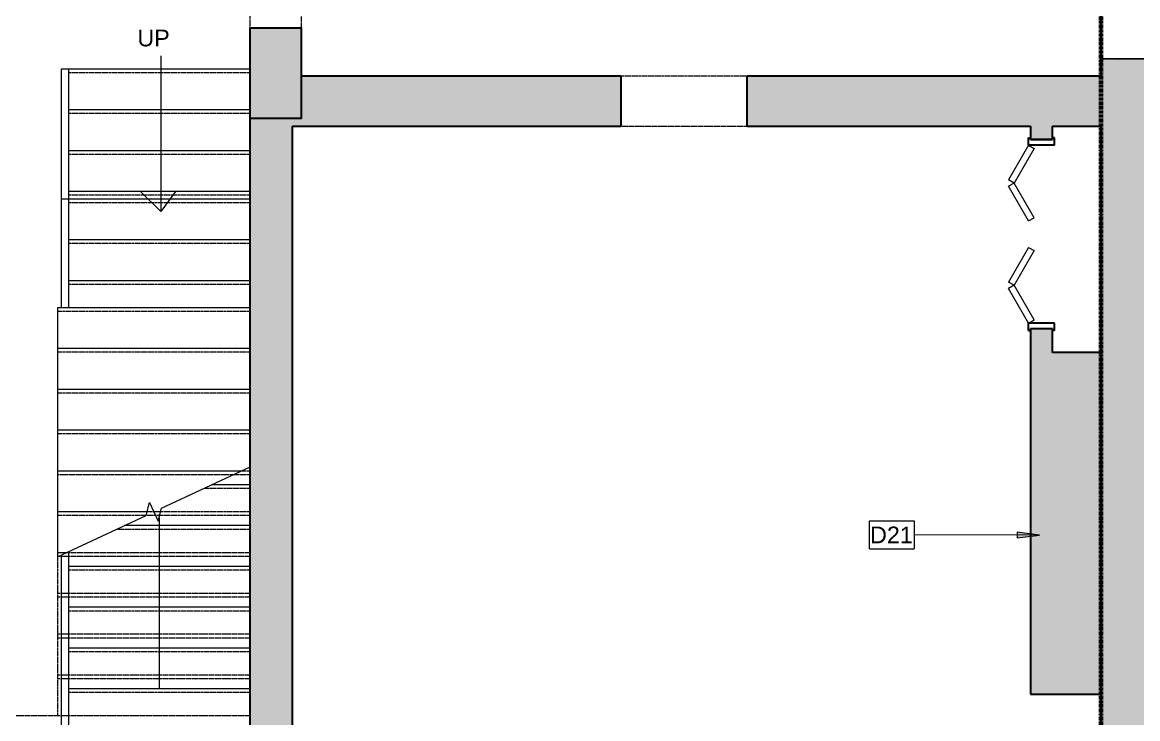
# Model space of a CAD drawing. Header units: inches. Extents: x -1176 to 1551, y -3558 to 978.
# Drawn here: x -289 to 11.7, y 157.6 to 345.3 of the extents above; entities that cross this region are included whole.
import ezdxf

# ---------------------------------------------------------------- set-up
doc = ezdxf.new("R2010")
doc.units = ezdxf.units.IN
doc.header["$MEASUREMENT"] = 0
for name, pattern in [('Dash', [0.25, 0.125, -0.125]), ('Demolished', [0.1875, 0.125, -0.0625]), ('Overhead', [0.15625, 0.09375, -0.0625]), ('Overhead 1_16_', [0.101562, 0.0625, -0.039062])]:
    doc.linetypes.add(name, pattern=pattern)
for name, color, linetype, lineweight in [('A-ANNO-KEYN', 231, 'Continuous', 9), ('A-ANNO-MATC', 214, 'Dash', 140), ('A-DETL', 90, 'Continuous', 9), ('A-DETL-GENF', 92, 'Continuous', 18), ('A-DETL-MEDM', 33, 'Continuous', 18), ('A-DOOR', 31, 'Continuous', 18), ('A-DOOR-FRAM', 31, 'Continuous', 30), ('A-WALL', 113, 'Continuous', 18), ('A-WALL-PATT', 111, 'Continuous', 18), ('G-ANNO-TEXT', 231, 'Continuous', 9), ('S-STRS', 31, 'Demolished', 9), ('S-STRS-ANNO', 31, 'Continuous', 9), ('S-STRS-MBND', 31, 'Continuous', 18)]:
    doc.layers.add(name, color=color, linetype=linetype, lineweight=lineweight)
doc.styles.add('Arial', font='arial.ttf', dxfattribs={"height": 4.5})
doc.styles.add('Swis721 Lt BT', font='swissl.ttf', dxfattribs={"height": 4.5})

# ---------------------------------------------------------------- blocks, each defined once
blk = doc.blocks.new('Door-Opening - D10 2_9_ X 6_10_-8256849-1st Floor Demo')
at = {"layer": 'A-DETL-GENF', "linetype": 'Overhead', "lineweight": 9}
for p, q in [((16.18, 7), (-16.82, 7)), ((-16.82, -7), (16.18, -7))]:
    blk.add_line(p, q, dxfattribs=at)
at = {"layer": 'A-DETL-MEDM', "lineweight": 30}
for p, q in [((-16.82, 7), (-16.82, -7)), ((16.18, -7), (16.18, 7))]:
    blk.add_line(p, q, dxfattribs=at)
blk = doc.blocks.new('Door-Opening - 34_ x 96_-6615080-1st Floor Demo')
at = {"layer": 'A-DETL-GENF', "linetype": 'Overhead', "lineweight": 9}
for p, q in [((16.68, 6.75), (-17.32, 6.75)), ((-17.32, -6.75), (16.68, -6.75))]:
    blk.add_line(p, q, dxfattribs=at)
at = {"layer": 'A-DETL-MEDM', "lineweight": 30}
for p, q in [((-17.32, 6.75), (-17.32, -6.75)), ((16.68, -6.75), (16.68, 6.75))]:
    blk.add_line(p, q, dxfattribs=at)
blk = doc.blocks.new('Bifold_4 panel w Frame - D21 4_ X 7_-7566252-1st Floor Demo')
at = {"layer": 'A-DOOR'}
for p, q in [((-24, 3.5), (-14.66, 8.9)), ((-23.13, 1.98), (-13.78, 7.38)), ((-13.78, 7.38), (-14.66, 8.9)), ((-13.78, 7.38), (-12.91, 8.9)), ((-4.44, 1.98), (-13.78, 7.38)), ((-3.56, 3.5), (-12.91, 8.9)), ((3.56, 3.5), (12.91, 8.9)), ((4.44, 1.98), (13.78, 7.38)), ((13.78, 7.38), (12.91, 8.9)), ((13.78, 7.38), (14.66, 8.9)), ((23.12, 1.98), (13.78, 7.38)), ((24, 3.5), (14.66, 8.9)), ((-24, 3.5), (-23.13, 1.98)), ((-3.56, 3.5), (-4.44, 1.98)), ((3.56, 3.5), (4.44, 1.98)), ((24, 3.5), (23.12, 1.98))]:
    blk.add_line(p, q, dxfattribs=at)
at = {"layer": 'A-DOOR-FRAM', "color": 8}
for p, q in [((-26, 3.5), (-24, 3.5)), ((-26, 3.5), (-26, 3)), ((-24, -3.5), (-24, 3.5)), ((24, -3.5), (24, 3.5)), ((24, 3.5), (26, 3.5)), ((26, 3.5), (26, 3)), ((-26, 3), (-25.5, 3)), ((-25.5, -3), (-25.5, 3)), ((25.5, 3), (26, 3)), ((25.5, -3), (25.5, 3)), ((-26, -3), (-25.5, -3)), ((-26, -3.5), (-26, -3)), ((25.5, -3), (26, -3)), ((26, -3.5), (26, -3)), ((-26, -3.5), (-24, -3.5)), ((24, -3.5), (26, -3.5))]:
    blk.add_line(p, q, dxfattribs=at)
blk = doc.blocks.new('Keynote Tag - Keynote Number - Boxed-135510-1st Floor Demo')
at = {"layer": 'A-ANNO-KEYN'}
for p, q in [((-0.125, -0.0792), (-0.125, 0.0781)), ((-0.125, 0.0781), (0.125, 0.0781)), ((0.125, 0.0781), (0.125, -0.0792)), ((-0.125, -0.0792), (0.125, -0.0792))]:
    blk.add_line(p, q, dxfattribs=at)

msp = doc.modelspace()

# ---------------------------------------------------------------- hatches: boundary and pattern name
at = {"layer": 'A-ANNO-KEYN'}
msp.add_hatch(color=256, dxfattribs=at).paths.add_polyline_path([(-14.8, 207.07), (-20.8, 207.86), (-20.8, 206.28)], flags=0)
at = {"layer": 'A-WALL-PATT', "lineweight": 9}
h = msp.add_hatch(color=7, dxfattribs=at)
h.paths.add_polyline_path([(1.72, -1.17), (18.22, -1.17), (18.22, 116.22), (1.72, 116.22), (1.72, 47.47)], flags=0)
h.paths.add_polyline_path([(1.72, 154.72), (18.22, 154.72), (18.22, 335.37), (1.72, 335.37), (1.72, 190.5)], flags=0)
h.paths.add_polyline_path([(1.72, 388.37), (18.22, 388.37), (18.22, 814.52), (1.72, 814.52), (1.72, 424.34)], flags=0)
h = msp.add_hatch(color=7, dxfattribs=at)
h.paths.add_polyline_path([(-227.72, 319.32), (-213.72, 319.32), (-213.72, 343.75), (-227.72, 343.75)], flags=0)
h.paths.add_polyline_path([(-227.72, 376.75), (-213.72, 376.75), (-213.72, 421.74), (-227.72, 421.74)], flags=0)
h.paths.add_polyline_path([(-213.72, 456.74), (-213.72, 543.68), (-227.72, 543.68), (-227.72, 456.74)], flags=0)
h = msp.add_hatch(color=7, dxfattribs=at)
h.paths.add_polyline_path([(-4.41, 317.28), (1.72, 317.28), (1.72, 330.78), (-93.65, 330.78), (-93.65, 317.28), (-11.28, 317.28)], flags=0)
h.paths.add_polyline_path([(-127.65, 317.28), (-127.65, 330.78), (-213.72, 330.78), (-213.72, 319.32), (-216.22, 319.32), (-216.22, 317.28), (-192.48, 317.28)], flags=0)
h = msp.add_hatch(color=7, dxfattribs=at)
h.paths.add_polyline_path([(-216.22, 106.47), (-216.22, 113.41), (-227.72, 113.41), (-227.72, 106.47)], flags=0)
h.paths.add_polyline_path([(-227.72, 139.41), (-216.22, 139.41), (-216.22, 319.32), (-227.72, 319.32), (-227.72, 145.6)], flags=0)
h = msp.add_hatch(color=7, dxfattribs=at)
h.paths.add_polyline_path([(-11.28, 256.29), (-11.28, 262.66), (-17.28, 262.66), (-17.28, 256.29)], flags=0)
h.paths.add_polyline_path([(-17.28, 313.66), (-11.28, 313.66), (-11.28, 317.28), (-17.28, 317.28)], flags=0)
msp.add_hatch(color=7, dxfattribs=at).paths.add_polyline_path([(-4.41, 164.21), (1.72, 164.21), (1.72, 256.29), (-17.28, 256.29), (-17.28, 164.21)], flags=0)

# ---------------------------------------------------------------- linework, layer by layer
at = {"layer": 'A-ANNO-KEYN'}
for p, q in [((-14.8, 207.07), (-20.8, 207.86)), ((-20.8, 207.86), (-20.8, 206.28)), ((-14.8, 207.07), (-48.61, 207.1)), ((-20.8, 206.28), (-14.8, 207.07))]:
    msp.add_line(p, q, dxfattribs=at)
at = {"layer": 'A-ANNO-MATC'}
msp.add_line((1.72, 857.52), (1.72, -90.48), dxfattribs=at)
at = {"layer": 'A-DETL', "lineweight": 18}
for p, q in [((-251.72, 336.26), (-251.72, 294.26)), ((-251.72, 294.26), (-257.12, 299.66)), ((-257.12, 299.66), (-251.72, 294.26)), ((-247.72, 299.66), (-251.72, 294.26))]:
    msp.add_line(p, q, dxfattribs=at)
at = {"layer": 'A-WALL', "color": 8, "lineweight": 30}
for p, q in [((1.72, 543.68), (1.72, 330.78)), ((-227.72, 343.75), (-227.72, 154.6)), ((-213.72, 319.32), (-213.72, 343.75)), ((-127.65, 330.78), (-213.72, 330.78)), ((1.72, 330.78), (-93.65, 330.78)), ((-213.72, 319.32), (-227.72, 319.32)), ((-216.22, 139.41), (-216.22, 317.28)), ((-216.22, 317.28), (-127.65, 317.28)), ((-93.65, 317.28), (-17.28, 317.28)), ((-17.28, 317.28), (-17.28, 313.66)), ((-11.28, 317.28), (1.72, 317.28)), ((-11.28, 313.66), (-11.28, 317.28)), ((1.72, 317.28), (1.72, 154.72)), ((-17.28, 313.66), (-11.28, 313.66)), ((-11.28, 262.66), (-17.28, 262.66)), ((-17.28, 262.66), (-17.28, 164.21)), ((-11.28, 256.29), (-11.28, 262.66)), ((1.72, 256.29), (-11.28, 256.29)), ((-17.28, 164.21), (1.72, 164.21))]:
    msp.add_line(p, q, dxfattribs=at)
at = {"layer": 'A-WALL', "lineweight": 9}
msp.add_line((18.22, 335.37), (1.72, 335.37), dxfattribs=at)
at = {"layer": 'A-WALL', "color": 7, "linetype": 'Demolished', "lineweight": 9}
msp.add_line((1.72, 335.37), (18.22, 335.37), dxfattribs=at)
at = {"layer": 'S-STRS', "linetype": 'Continuous'}
for p, q in [((-276.53, 332.66), (-278.53, 332.66)), ((-278.53, 332.66), (-278.53, 297.6)), ((-276.53, 332.66), (-276.53, 321.66)), ((-227.72, 332.66), (-276.53, 332.66)), ((-276.53, 321.66), (-276.53, 310.66)), ((-227.72, 321.66), (-276.53, 321.66)), ((-276.53, 310.66), (-276.53, 299.66)), ((-227.72, 310.66), (-276.53, 310.66)), ((-276.53, 299.66), (-276.53, 297.6)), ((-227.72, 299.66), (-276.53, 299.66)), ((-276.53, 297.6), (-278.53, 297.6)), ((-278.53, 297.6), (-278.53, 268.32)), ((-276.53, 297.6), (-276.53, 286.6)), ((-227.72, 297.6), (-276.53, 297.6)), ((-276.53, 286.6), (-276.53, 275.6)), ((-227.72, 286.6), (-276.53, 286.6)), ((-276.53, 275.6), (-276.53, 268.32)), ((-227.72, 275.6), (-276.53, 275.6)), ((-227.72, 268.32), (-279.57, 268.32)), ((-279.57, 268.32), (-279.57, 257.32)), ((-279.57, 257.32), (-279.57, 246.32)), ((-227.72, 257.32), (-279.57, 257.32)), ((-279.57, 246.32), (-279.57, 235.32)), ((-227.72, 246.32), (-279.57, 246.32)), ((-279.57, 235.32), (-279.57, 224.32)), ((-227.72, 235.32), (-279.57, 235.32)), ((-279.57, 224.32), (-279.57, 213.32)), ((-229.98, 224.32), (-279.57, 224.32)), ((-227.72, 220.6), (-237.98, 220.6)), ((-279.57, 213.32), (-279.57, 202.32)), ((-255.38, 213.32), (-279.57, 213.32)), ((-251.76, 213.32), (-253.57, 213.32)), ((-227.72, 209.6), (-261.57, 209.6)), ((-279.57, 202.32), (-279.57, 201.2)), ((-277.16, 202.32), (-279.57, 202.32)), ((-278.53, 201.68), (-278.53, 154.6)), ((-276.53, 202.62), (-276.53, 198.6)), ((-276.53, 198.6), (-276.53, 187.6)), ((-227.72, 198.6), (-276.53, 198.6)), ((-276.53, 187.6), (-276.53, 176.6)), ((-227.72, 187.6), (-276.53, 187.6)), ((-276.53, 176.6), (-276.53, 165.6)), ((-227.72, 176.6), (-276.53, 176.6)), ((-276.53, 165.6), (-276.53, 154.6)), ((-227.72, 165.6), (-276.53, 165.6))]:
    msp.add_line(p, q, dxfattribs=at)
at = {"layer": 'S-STRS', "linetype": 'Overhead 1_16_'}
for p, q in [((-227.72, 331.66), (-276.53, 331.66)), ((-227.72, 320.66), (-276.53, 320.66)), ((-227.72, 309.66), (-276.53, 309.66)), ((-227.72, 298.66), (-276.53, 298.66)), ((-227.72, 296.6), (-276.53, 296.6)), ((-227.72, 285.6), (-276.53, 285.6)), ((-227.72, 274.6), (-276.53, 274.6)), ((-227.72, 267.32), (-279.57, 267.32)), ((-227.72, 256.32), (-279.57, 256.32)), ((-227.72, 245.32), (-279.57, 245.32)), ((-227.72, 234.32), (-279.57, 234.32)), ((-232.13, 223.32), (-279.57, 223.32)), ((-227.72, 219.6), (-240.12, 219.6)), ((-255.72, 212.32), (-279.57, 212.32)), ((-252.01, 212.32), (-253.1, 212.32)), ((-227.72, 208.6), (-263.71, 208.6)), ((-279.3, 201.32), (-279.57, 201.32)), ((-227.72, 197.6), (-276.53, 197.6)), ((-227.72, 186.6), (-276.53, 186.6)), ((-227.72, 175.6), (-276.53, 175.6)), ((-227.72, 164.6), (-276.53, 164.6))]:
    msp.add_line(p, q, dxfattribs=at)
at = {"layer": 'S-STRS-ANNO'}
for p, q in [((-252.13, 211.82), (-252.13, 209.6)), ((-252.13, 209.6), (-252.13, 198.6)), ((-252.13, 198.6), (-252.13, 187.6)), ((-252.13, 187.6), (-252.13, 176.6)), ((-252.13, 176.6), (-252.13, 165.6))]:
    msp.add_line(p, q, dxfattribs=at)
at = {"layer": 'S-STRS-MBND', "lineweight": 9}
for p, q in [((-251.53, 214.28), (-227.57, 225.45)), ((-255.61, 212.37), (-254.76, 215.87)), ((-254.76, 215.87), (-252.38, 210.78)), ((-252.38, 210.78), (-251.53, 214.28)), ((-279.57, 201.2), (-255.61, 212.37))]:
    msp.add_line(p, q, dxfattribs=at)
at = {"layer": 'S-STRS-MBND', "linetype": 'Overhead 1_16_', "lineweight": 9}
for p, q in [((-227.72, 223.32), (-232.13, 223.32)), ((-227.72, 224.32), (-229.98, 224.32)), ((-253.1, 212.32), (-255.72, 212.32)), ((-253.57, 213.32), (-255.38, 213.32)), ((-227.72, 212.32), (-252.01, 212.32)), ((-227.72, 213.32), (-251.76, 213.32)), ((-227.57, 211.32), (-227.57, 158.32)), ((-227.57, 202.32), (-277.16, 202.32)), ((-279.57, 201.2), (-279.57, 158.32)), ((-227.57, 201.32), (-279.3, 201.32)), ((-227.57, 191.32), (-279.57, 191.32)), ((-227.57, 190.32), (-279.57, 190.32)), ((-227.57, 180.32), (-279.57, 180.32)), ((-227.57, 179.32), (-279.57, 179.32)), ((-227.57, 169.32), (-279.57, 169.32)), ((-227.57, 168.32), (-279.57, 168.32)), ((-279.57, 158.32), (-292.82, 158.32)), ((-227.57, 158.32), (-279.57, 158.32)), ((-227.57, 139.41), (-227.57, 158.32))]:
    msp.add_line(p, q, dxfattribs=at)

# ---------------------------------------------------------------- block references
at = {"layer": 'A-ANNO-KEYN', "xscale": 47.99999999999997, "yscale": 47.99999999999997, "zscale": 47.99999999999997}
msp.add_blockref('Keynote Tag - Keynote Number - Boxed-135510-1st Floor Demo', (-54.61, 207.12), dxfattribs=at)
at = {"layer": 'A-DOOR'}
for name, p, rotation in [('Door-Opening - D10 2_9_ X 6_10_-8256849-1st Floor Demo', (-220.72, 360.58), 89.99999999999991), ('Door-Opening - 34_ x 96_-6615080-1st Floor Demo', (-110.97, 324.03), 180), ('Bifold_4 panel w Frame - D21 4_ X 7_-7566252-1st Floor Demo', (-14.28, 288.16), 89.99999999999991)]:
    msp.add_blockref(name, p, dxfattribs=dict(at, rotation=rotation))

# ---------------------------------------------------------------- texts
at = {"layer": 'A-ANNO-KEYN', "insert": (-60.5, 209.35), "char_height": 4.5, "width": 14.0895, "attachment_point": 1, "style": 'Arial'}
msp.add_mtext('D21', dxfattribs=at)
at = {"layer": 'G-ANNO-TEXT', "color": 7, "insert": (-258, 343.27), "char_height": 4.5, "width": 10.1505, "attachment_point": 1, "style": 'Swis721 Lt BT'}
msp.add_mtext('UP', dxfattribs=at)

doc.saveas('drawing.dxf')
